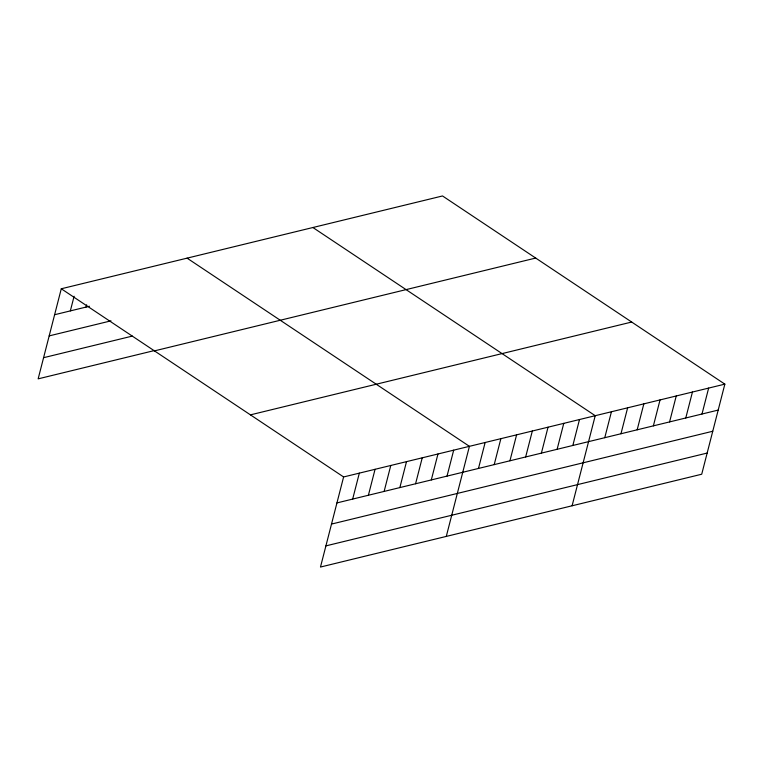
<?xml version="1.0" encoding="UTF-8"?>
<svg xmlns="http://www.w3.org/2000/svg" width="763" height="763" viewBox="0 0 763 763"><rect width="100%" height="100%" fill="white"/><g stroke="black" fill="none" stroke-linecap="round" stroke-linejoin="round"><path stroke-width="1.14" d="M724.85 384.142L343.608 476.961L320.479 567.043L701.722 474.224L724.85 384.142L442.521 195.957L61.278 288.776L38.15 378.858L154.975 350.417M70.339 310.903L74.106 296.235M86.066 307.069L86.648 304.819M352.668 499.078L359.335 473.136M368.395 495.254L375.062 469.302M384.123 491.42L390.78 465.478M399.85 487.595L406.507 461.644M415.577 483.761L422.235 457.819M431.305 479.937L437.962 453.985M447.032 476.112L453.689 450.16M446.288 536.408L469.417 446.326L187.088 258.152M478.477 468.453L485.144 442.502M494.205 464.619L500.871 438.668M509.932 460.795L516.599 434.843M525.659 456.961L532.326 431.019M541.387 453.136L548.044 427.185M557.114 449.302L563.771 423.36M572.841 445.478L579.499 419.526M572.097 505.783L595.226 415.701L312.897 227.517M604.763 437.704L611.43 411.753M620.968 433.756L627.634 407.804M637.172 429.817L643.838 403.865M653.376 425.868L660.043 399.917M669.58 421.92L676.237 395.978M685.784 417.981L692.442 392.029M701.989 414.032L708.646 388.081M54.612 314.728L89.443 306.249M49.185 335.892L110.969 320.851M43.586 357.694L132.323 336.092M154.45 350.885L535.693 258.056M250.436 414.862L631.678 322.043M336.941 502.912L718.183 410.084M331.514 524.076L712.756 431.248M325.915 545.879L707.158 453.06M61.278 288.776L343.608 476.961"/></g></svg>
